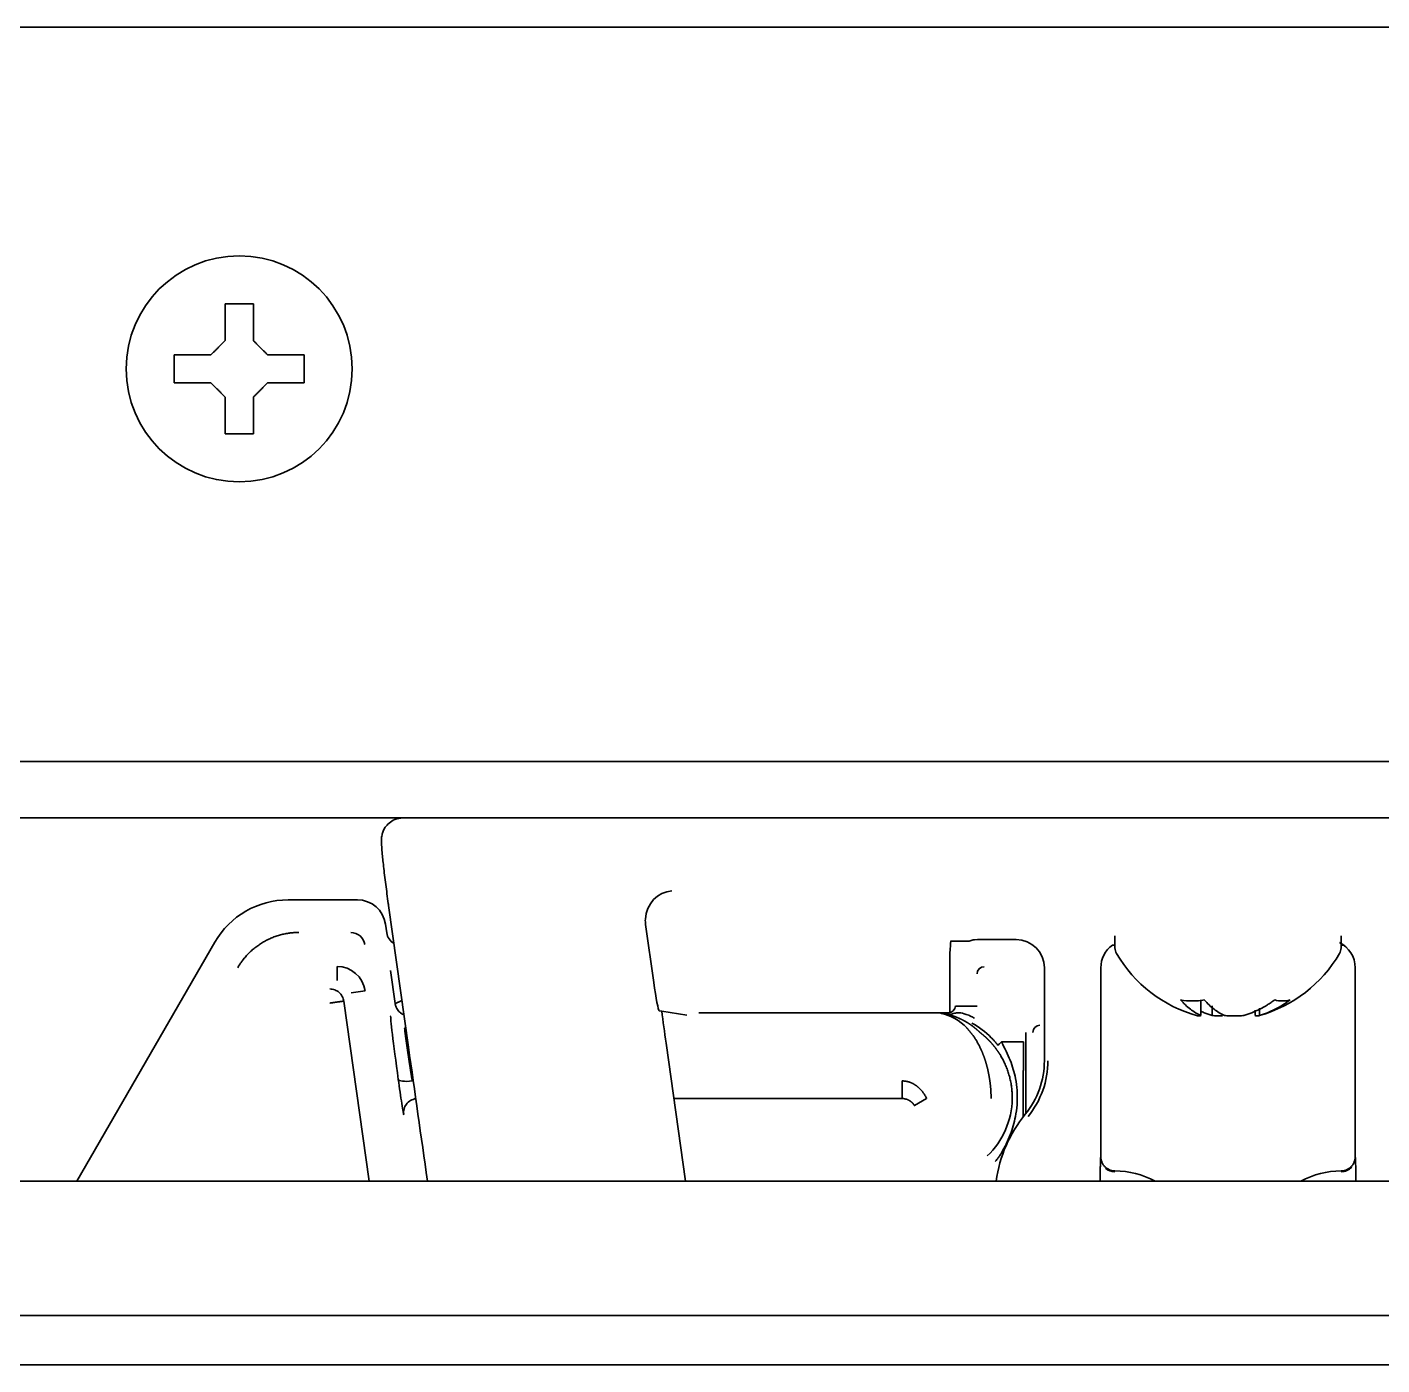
# Model space of a CAD drawing. Extents: x 53 to 4125, y 6244 to 9910.
# Drawn here: x 2681.77 to 2729.72, y 9778.39 to 9825.76 of the extents above; entities that cross this region are included whole.
import ezdxf

# ---------------------------------------------------------------- set-up
doc = ezdxf.new("R2010")
doc.units = 0
doc.header["$LTSCALE"] = 5
doc.layers.add('1', color=7, linetype='CONTINUOUS', true_color=0xffffff)
doc.layers.add('4', color=7, linetype='CONTINUOUS', true_color=0xffffff)

msp = doc.modelspace()

# ---------------------------------------------------------------- linework, layer by layer
at = {"layer": '1', "color": 7, "linetype": 'Continuous', "lineweight": 35}
for p, q in [((2412.323, 9825.759), (2766.227, 9825.759)), ((2686.975, 9813.659), (2686.975, 9814.159)), ((2691.575, 9814.159), (2691.575, 9813.659)), ((2686.975, 9813.159), (2686.975, 9813.659)), ((2691.575, 9813.659), (2691.575, 9813.159)), ((2761.995, 9799.759), (2416.556, 9799.759)), ((2414.142, 9797.759), (2764.409, 9797.759)), ((2695.068, 9797.759), (2753.483, 9797.759)), ((2725.825, 9797.759), (2725.825, 9797.759)), ((2694.562, 9794.655), (2695.266, 9789.648)), ((2703.948, 9791.934), (2703.659, 9793.991)), ((2714.468, 9793.393), (2714.617, 9793.393)), ((2715.117, 9793.401), (2715.25, 9793.446)), ((2715.75, 9793.454), (2716.775, 9793.454)), ((2720.275, 9793.583), (2720.275, 9793.159)), ((2728.275, 9793.159), (2728.275, 9793.583)), ((2714.425, 9792.41), (2714.425, 9790.864)), ((2717.775, 9789.165), (2717.775, 9792.454)), ((2719.775, 9785.759), (2719.775, 9792.454)), ((2728.775, 9792.454), (2728.775, 9785.759)), ((2704.235, 9790.919), (2704.141, 9790.934)), ((2704.235, 9790.919), (2705.117, 9790.777)), ((2723.31, 9790.764), (2723.31, 9791.314)), ((2723.712, 9790.764), (2723.712, 9791.101)), ((2725.241, 9790.764), (2725.241, 9790.951)), ((2725.386, 9790.764), (2725.386, 9791.019)), ((2705.068, 9784.904), (2704.382, 9789.786))]:
    msp.add_line(p, q, dxfattribs=at)
msp.add_circle((2689.275, 9813.659), 4, dxfattribs=at)
for centre, radius, start, end in [((2720.675, 9793.159), 0.4, 180, 210.3012), ((2724.474, 9795.379), 4.8, 210.3012, 254.4868), ((2724.076, 9795.379), 4.8, 285.765, 329.6988), ((2727.875, 9793.159), 0.4, 329.6988, 0), ((2714.775, 9789.165), 3, 320.732, 0), ((2714.775, 9789.165), 3.127, 320.732, 0), ((2720.775, 9784.259), 4.75, 140.732, 172.2043), ((2720.275, 9782.259), 3, 61.8159, 90.0009), ((2728.275, 9782.259), 3, 89.9991, 118.1841)]:
    msp.add_arc(centre, radius, start, end, dxfattribs=at)
for centre, major_axis, ratio, start_param, end_param in [((2704.591, 9794.179), (-0.353, -0.945), 0.923303, 3.526353, 5.044789), ((2704.651, 9794.127), (-0.757, 0.658), 0.996825, 0.6648, 0.853636), ((2714.478, 9792.41), (0, -1), 0.052408, 3.159046, 4.712389), ((2714.617, 9793.401), (0.5, 0), 0.017455, 4.712389, 6.230825), ((2715.75, 9793.445), (0.5, 0), 0.017455, 1.570796, 3.089233), ((2716.775, 9792.454), (0.447, 0.895), 0.99981, 5.176082, 6.746726), ((2727.775, 9792.454), (-0.447, -0.895), 0.99981, 2.03449, 3.141033), ((2720.775, 9792.454), (0.447, -0.895), 0.99981, 3.312346, 4.248696), ((2704.001, 9791.934), (0.141, -1), 0.051895, 4.705076, 6.267145), ((2704.541, 9789.786), (0.423, -3), 0.051895, 4.31774, 4.705076), ((2726.201, 9795.061), (0, 3.78), 0.546944, 3.008877, 3.141532), ((2726.201, 9795.061), (0, 3.78), 0.546944, 3.141653, 3.274309), ((2698.766, 9789.648), (13.966, -99.249), 0.03458, 4.707523, 4.755341), ((2720.262, 9785.733), (0.447, -0.223), 0.999809, 4.457285, 5.178973), ((2728.288, 9785.733), (0.447, 0.223), 0.999809, 4.245805, 5.069488)]:
    msp.add_ellipse(centre, major_axis=major_axis, ratio=ratio, start_param=start_param, end_param=end_param, dxfattribs=at)
for points in [[(2688.775, 9814.659), (2688.775, 9814.714), (2688.775, 9814.822), (2688.775, 9814.983), (2688.775, 9815.142), (2688.775, 9815.298), (2688.775, 9815.449), (2688.775, 9815.606), (2688.775, 9815.772), (2688.775, 9815.895), (2688.775, 9815.959)], [(2688.775, 9815.959), (2688.942, 9815.959), (2689.275, 9815.959), (2689.609, 9815.959), (2689.775, 9815.959)], [(2688.275, 9814.159), (2688.299, 9814.183), (2688.346, 9814.231), (2688.418, 9814.302), (2688.489, 9814.373), (2688.561, 9814.445), (2688.632, 9814.516), (2688.704, 9814.588), (2688.751, 9814.636), (2688.775, 9814.659)], [(2689.775, 9814.659), (2689.801, 9814.633), (2689.853, 9814.582), (2689.926, 9814.508), (2689.998, 9814.437), (2690.068, 9814.367), (2690.137, 9814.297), (2690.206, 9814.228), (2690.252, 9814.182), (2690.275, 9814.159)], [(2690.275, 9814.159), (2690.33, 9814.159), (2690.438, 9814.159), (2690.599, 9814.159), (2690.758, 9814.159), (2690.913, 9814.159), (2691.065, 9814.159), (2691.222, 9814.159), (2691.388, 9814.159), (2691.511, 9814.159), (2691.575, 9814.159)], [(2688.275, 9813.159), (2688.221, 9813.159), (2688.113, 9813.159), (2687.951, 9813.159), (2687.792, 9813.159), (2687.637, 9813.159), (2687.485, 9813.159), (2687.329, 9813.159), (2687.163, 9813.159), (2687.039, 9813.159), (2686.975, 9813.159)], [(2688.775, 9812.659), (2688.749, 9812.685), (2688.698, 9812.737), (2688.624, 9812.81), (2688.553, 9812.882), (2688.482, 9812.952), (2688.413, 9813.021), (2688.344, 9813.09), (2688.298, 9813.136), (2688.275, 9813.159)], [(2690.275, 9813.159), (2690.252, 9813.136), (2690.204, 9813.088), (2690.133, 9813.017), (2690.061, 9812.945), (2689.99, 9812.874), (2689.918, 9812.802), (2689.847, 9812.731), (2689.799, 9812.683), (2689.775, 9812.659)], [(2689.775, 9812.659), (2689.775, 9812.605), (2689.775, 9812.497), (2689.775, 9812.335), (2689.775, 9812.177), (2689.775, 9812.021), (2689.775, 9811.869), (2689.775, 9811.713), (2689.775, 9811.547), (2689.775, 9811.423), (2689.775, 9811.359)], [(2689.775, 9811.359), (2689.609, 9811.359), (2689.275, 9811.359), (2688.942, 9811.359), (2688.775, 9811.359)], [(2722.599, 9791.314), (2722.738, 9791.292), (2723.017, 9791.27), (2723.296, 9791.292), (2723.436, 9791.314)], [(2724.147, 9790.764), (2724.203, 9790.758), (2724.316, 9790.75), (2724.491, 9790.746), (2724.666, 9790.75), (2724.782, 9790.758), (2724.839, 9790.764)], [(2725.386, 9790.764), (2725.374, 9790.758), (2725.35, 9790.75), (2725.312, 9790.746), (2725.276, 9790.751), (2725.252, 9790.758), (2725.241, 9790.764)]]:
    msp.add_open_spline(points, degree=3, dxfattribs=at)
for points, knots in [([(2689.775, 9815.959), (2689.775, 9815.757), (2689.775, 9815.547), (2689.775, 9815.222), (2689.775, 9815.112), (2689.775, 9814.888), (2689.775, 9814.775), (2689.775, 9814.659)], [0, 0, 0, 0, 0.5, 0.5, 0.75, 0.75, 1, 1, 1, 1]), ([(2686.975, 9814.159), (2687.178, 9814.159), (2687.388, 9814.159), (2687.713, 9814.159), (2687.823, 9814.159), (2688.046, 9814.159), (2688.16, 9814.159), (2688.275, 9814.159)], [0, 0, 0, 0, 0.5, 0.5, 0.75, 0.75, 1, 1, 1, 1]), ([(2691.575, 9813.159), (2691.372, 9813.159), (2691.163, 9813.159), (2690.838, 9813.159), (2690.728, 9813.159), (2690.504, 9813.159), (2690.391, 9813.159), (2690.275, 9813.159)], [0, 0, 0, 0, 0.5, 0.5, 0.75, 0.75, 1, 1, 1, 1]), ([(2688.775, 9811.359), (2688.775, 9811.562), (2688.775, 9811.772), (2688.775, 9812.097), (2688.775, 9812.207), (2688.775, 9812.431), (2688.775, 9812.544), (2688.775, 9812.659)], [0, 0, 0, 0, 0.5, 0.5, 0.75, 0.75, 1, 1, 1, 1]), ([(2695.068, 9797.759), (2694.966, 9797.758), (2694.793, 9797.724), (2694.58, 9797.594), (2694.444, 9797.441), (2694.366, 9797.293), (2694.328, 9797.166), (2694.313, 9797.069), (2694.307, 9796.978), (2694.309, 9796.83), (2694.328, 9796.564), (2694.381, 9796.052), (2694.457, 9795.425), (2694.523, 9794.932), (2694.559, 9794.68), (2694.562, 9794.655)], [0, 0, 0, 0, 0.06518, 0.119211, 0.163603, 0.201779, 0.234086, 0.261565, 0.293271, 0.352991, 0.514502, 0.668328, 0.830548, 0.982887, 1, 1, 1, 1]), ([(2723.31, 9790.764), (2723.247, 9790.793), (2723.185, 9790.826), (2723.063, 9790.902), (2723.003, 9790.944), (2722.884, 9791.036), (2722.826, 9791.086), (2722.739, 9791.167), (2722.711, 9791.195), (2722.654, 9791.253), (2722.626, 9791.283), (2722.599, 9791.314)], [0, 0, 0, 0, 0.25, 0.25, 0.5, 0.5, 0.75, 0.75, 0.875, 0.875, 1, 1, 1, 1]), ([(2723.712, 9790.764), (2723.615, 9790.793), (2723.521, 9790.826), (2723.384, 9790.881), (2723.342, 9790.9), (2723.299, 9790.919)], [0, 0, 0, 0, 0.685724, 0.685724, 1, 1, 1, 1]), ([(2723.436, 9791.314), (2723.547, 9791.19), (2723.662, 9791.082), (2723.839, 9790.944), (2723.899, 9790.902), (2724.022, 9790.827), (2724.084, 9790.793), (2724.147, 9790.764)], [0, 0, 0, 0, 0.5, 0.5, 0.75, 0.75, 1, 1, 1, 1]), ([(2724.839, 9790.764), (2724.935, 9790.793), (2725.03, 9790.826), (2725.217, 9790.902), (2725.309, 9790.944), (2725.49, 9791.036), (2725.58, 9791.086), (2725.712, 9791.167), (2725.756, 9791.195), (2725.842, 9791.253), (2725.885, 9791.283), (2725.927, 9791.314)], [0, 0, 0, 0, 0.25, 0.25, 0.5, 0.5, 0.75, 0.75, 0.875, 0.875, 1, 1, 1, 1]), ([(2726.474, 9791.314), (2726.304, 9791.19), (2726.129, 9791.082), (2725.857, 9790.944), (2725.765, 9790.902), (2725.577, 9790.827), (2725.482, 9790.793), (2725.386, 9790.764)], [0, 0, 0, 0, 0.5, 0.5, 0.75, 0.75, 1, 1, 1, 1]), ([(2723.191, 9790.754), (2723.195, 9790.753), (2723.21, 9790.749), (2723.238, 9790.746), (2723.275, 9790.751), (2723.298, 9790.758), (2723.31, 9790.764)], [0, 0, 0, 0, 0.080389, 0.386926, 0.693463, 1, 1, 1, 1]), ([(2724.081, 9790.748), (2724.074, 9790.748), (2724.008, 9790.747), (2723.884, 9790.75), (2723.769, 9790.758), (2723.712, 9790.764)], [0, 0, 0, 0, 0.056131, 0.528065, 1, 1, 1, 1]), ([(2719.754, 9784.904), (2719.754, 9784.912), (2719.754, 9784.919), (2719.754, 9784.943), (2719.754, 9784.959), (2719.754, 9784.99), (2719.754, 9785.037), (2719.754, 9785.113), (2719.754, 9785.171), (2719.755, 9785.214), (2719.755, 9785.229), (2719.755, 9785.257), (2719.755, 9785.27), (2719.755, 9785.338), (2719.756, 9785.388), (2719.756, 9785.457), (2719.756, 9785.479), (2719.757, 9785.521), (2719.757, 9785.541), (2719.758, 9785.595), (2719.758, 9785.626), (2719.759, 9785.665), (2719.759, 9785.676), (2719.76, 9785.696), (2719.76, 9785.704), (2719.761, 9785.724), (2719.761, 9785.732), (2719.762, 9785.733)], [0, 0, 0, 0, 0.016595, 0.016595, 0.051717, 0.051717, 0.086838, 0.157081, 0.227325, 0.227325, 0.262446, 0.262446, 0.297568, 0.297568, 0.438054, 0.438054, 0.508297, 0.508297, 0.578541, 0.578541, 0.719027, 0.719027, 0.78927, 0.78927, 0.859514, 0.859514, 1, 1, 1, 1]), ([(2719.775, 9785.759), (2719.775, 9785.726), (2719.778, 9785.694), (2719.788, 9785.646), (2719.792, 9785.63), (2719.801, 9785.599), (2719.807, 9785.583), (2719.826, 9785.538), (2719.841, 9785.509), (2719.868, 9785.468), (2719.878, 9785.455), (2719.899, 9785.43), (2719.91, 9785.417), (2719.945, 9785.383), (2719.97, 9785.362), (2720.011, 9785.335), (2720.025, 9785.326), (2720.054, 9785.311), (2720.083, 9785.297), (2720.114, 9785.286), (2720.145, 9785.276), (2720.161, 9785.272), (2720.21, 9785.263), (2720.242, 9785.259), (2720.275, 9785.259)], [0, 0, 0, 0, 0.125, 0.125, 0.1875, 0.1875, 0.25, 0.25, 0.375, 0.375, 0.4375, 0.4375, 0.5, 0.5, 0.625, 0.625, 0.6875, 0.6875, 0.75, 0.8125, 0.8125, 0.875, 0.875, 1, 1, 1, 1]), ([(2728.275, 9785.259), (2728.308, 9785.259), (2728.341, 9785.263), (2728.389, 9785.272), (2728.405, 9785.276), (2728.436, 9785.286), (2728.452, 9785.291), (2728.497, 9785.31), (2728.526, 9785.325), (2728.566, 9785.352), (2728.58, 9785.362), (2728.605, 9785.383), (2728.617, 9785.394), (2728.652, 9785.429), (2728.672, 9785.454), (2728.7, 9785.495), (2728.708, 9785.509), (2728.724, 9785.538), (2728.738, 9785.567), (2728.749, 9785.598), (2728.758, 9785.629), (2728.762, 9785.645), (2728.772, 9785.694), (2728.775, 9785.726), (2728.775, 9785.759)], [0, 0, 0, 0, 0.125, 0.125, 0.1875, 0.1875, 0.25, 0.25, 0.375, 0.375, 0.4375, 0.4375, 0.5, 0.5, 0.625, 0.625, 0.6875, 0.6875, 0.75, 0.8125, 0.8125, 0.875, 0.875, 1, 1, 1, 1]), ([(2728.788, 9785.733), (2728.789, 9785.732), (2728.79, 9785.724), (2728.79, 9785.707), (2728.79, 9785.703), (2728.791, 9785.695), (2728.791, 9785.681), (2728.792, 9785.653), (2728.792, 9785.625), (2728.793, 9785.601), (2728.793, 9785.593), (2728.793, 9785.576), (2728.793, 9785.567), (2728.794, 9785.521), (2728.794, 9785.48), (2728.795, 9785.411), (2728.795, 9785.386), (2728.795, 9785.336), (2728.795, 9785.309), (2728.796, 9785.229), (2728.796, 9785.172), (2728.796, 9785.082), (2728.797, 9785.051), (2728.797, 9784.989), (2728.797, 9784.957), (2728.797, 9784.919), (2728.797, 9784.913), (2728.797, 9784.906)], [0, 0, 0, 0, 0.140793, 0.140793, 0.175991, 0.175991, 0.21119, 0.281586, 0.351983, 0.351983, 0.387181, 0.387181, 0.422379, 0.422379, 0.563172, 0.563172, 0.633569, 0.633569, 0.703965, 0.703965, 0.844758, 0.844758, 0.915155, 0.915155, 0.985551, 0.985551, 1, 1, 1, 1])]:
    msp.add_open_spline(points, degree=3, knots=knots, dxfattribs=at)
at = {"layer": '4', "color": 7, "linetype": 'Continuous', "lineweight": 35}
for p, q in [((2693.461, 9794.859), (2691.006, 9794.859)), ((2694.451, 9793.998), (2694.495, 9793.69)), ((2688.41, 9793.36), (2683.527, 9784.904)), ((2720.275, 9793.259), (2720.183, 9793.259)), ((2728.368, 9793.259), (2728.275, 9793.259)), ((2692.738, 9792.001), (2692.738, 9792.501)), ((2694.794, 9791.185), (2694.63, 9792.352)), ((2693.233, 9791.57), (2693.728, 9791.64)), ((2693.87, 9784.904), (2692.975, 9791.273)), ((2714.644, 9791.091), (2715.393, 9791.091)), ((2714.375, 9790.859), (2705.547, 9790.859)), ((2714.394, 9790.841), (2714.394, 9790.811)), ((2717.117, 9787.289), (2717.117, 9790.167)), ((2717.037, 9789.83), (2716.255, 9789.83)), ((2712.739, 9787.823), (2712.739, 9788.447)), ((2712.739, 9787.823), (2704.658, 9787.823)), ((2713.173, 9787.575), (2713.606, 9787.825)), ((2716.252, 9785.889), (2716.314, 9785.889)), ((2891.525, 9784.904), (2623.431, 9784.904)), ((2287.01, 9780.143), (2891.541, 9780.143)), ((2285.043, 9778.393), (2893.507, 9778.393))]:
    msp.add_line(p, q, dxfattribs=at)
for centre, radius, start, end in [((2692.738, 9791.501), 1, 7.9978, 90.0022), ((2713.775, 9787.859), 2.998, 44.9854, 61.5184), ((2713.775, 9787.859), 2.862, 313.7499, 359.076)]:
    msp.add_arc(centre, radius, start, end, dxfattribs=at)
for centre, major_axis, ratio, start_param, end_param in [((2691.008, 9791.857), (1.501, -2.6), 0.999188, 2.618346, 3.66484), ((2693.461, 9793.859), (0.342, 0.94), 0.99931, 5.201587, 6.632249), ((2693.222, 9793.204), (-0.171, -0.47), 0.99931, 2.059994, 3.490656), ((2694.99, 9793.76), (0.171, 0.47), 0.99931, 2.059994, 2.990215), ((2715.643, 9792.241), (0.177, -0.177), 0.998783, 2.356803, 3.926382), ((2714.375, 9791.109), (0.177, -0.177), 0.998783, 5.498396, 7.067974), ((2695.06, 9787.756), (0.422, -3), 0.017285, 3.174069, 4.458518), ((2713.775, 9789.062), (0, -1.812), 0.96827, 2.341391, 2.951684), ((2714.289, 9791.023), (-0.033, -0.197), 0.640804, 0.011372, 0.258928), ((2714.394, 9791.003), (-0.04, -0.196), 0.561653, 0.010547, 0.345884), ((2717.617, 9790.167), (-0.177, 0.177), 0.998783, 5.498396, 7.067974), ((2694.956, 9788.253), (0.141, -1), 0.017285, 4.458518, 6.263302), ((2695.399, 9788.572), (0.495, 0.067), 0.246669, 3.159603, 4.678851), ((2695.591, 9787.323), (0.328, 0.377), 0.999646, 0.850428, 2.425832)]:
    msp.add_ellipse(centre, major_axis=major_axis, ratio=ratio, start_param=start_param, end_param=end_param, dxfattribs=at)
msp.add_open_spline([(2691.385, 9793.704), (2691.056, 9793.704), (2690.421, 9793.534), (2689.851, 9793.205), (2689.386, 9792.74), (2689.221, 9792.455)], degree=2, dxfattribs=at)
for points, degree, knots in [([(2692.479, 9791.704), (2692.539, 9791.704), (2692.599, 9791.693), (2692.71, 9791.651), (2692.762, 9791.62), (2692.852, 9791.542), (2692.89, 9791.495), (2692.947, 9791.39), (2692.966, 9791.332), (2692.975, 9791.273)], 3, [0, 0, 0, 0, 0.25, 0.25, 0.5, 0.5, 0.75, 0.75, 1, 1, 1, 1]), ([(2692.479, 9791.204), (2692.483, 9791.204), (2692.49, 9791.205), (2692.5, 9791.207), (2692.511, 9791.208), (2692.521, 9791.21), (2692.531, 9791.211), (2692.541, 9791.212), (2692.551, 9791.214), (2692.56, 9791.215), (2692.57, 9791.217), (2692.579, 9791.218), (2692.588, 9791.219), (2692.597, 9791.221), (2692.606, 9791.222), (2692.614, 9791.223), (2692.623, 9791.224), (2692.631, 9791.226), (2692.639, 9791.227), (2692.647, 9791.228), (2692.655, 9791.229), (2692.663, 9791.23), (2692.67, 9791.231), (2692.677, 9791.232), (2692.685, 9791.233), (2692.692, 9791.234), (2692.698, 9791.235), (2692.705, 9791.236), (2692.712, 9791.237), (2692.718, 9791.238), (2692.724, 9791.239), (2692.73, 9791.24), (2692.736, 9791.24), (2692.742, 9791.241), (2692.747, 9791.242), (2692.753, 9791.243), (2692.758, 9791.243), (2692.763, 9791.244), (2692.768, 9791.245), (2692.773, 9791.245), (2692.778, 9791.246), (2692.782, 9791.247), (2692.787, 9791.247), (2692.791, 9791.248), (2692.795, 9791.248), (2692.799, 9791.249), (2692.803, 9791.249), (2692.807, 9791.25), (2692.81, 9791.25), (2692.814, 9791.251), (2692.817, 9791.251), (2692.821, 9791.252), (2692.824, 9791.252), (2692.827, 9791.252), (2692.84, 9791.254), (2692.862, 9791.257), (2692.888, 9791.261), (2692.909, 9791.264), (2692.925, 9791.266), (2692.936, 9791.268), (2692.944, 9791.269), (2692.95, 9791.271), (2692.955, 9791.272), (2692.959, 9791.273), (2692.963, 9791.274), (2692.965, 9791.275), (2692.968, 9791.275), (2692.97, 9791.275), (2692.971, 9791.275), (2692.972, 9791.275), (2692.973, 9791.274), (2692.974, 9791.274), (2692.974, 9791.273), (2692.975, 9791.273), (2692.975, 9791.273)], 3, [0, 0, 0, 0, 0.013741, 0.027321, 0.04074, 0.053998, 0.067095, 0.080031, 0.092806, 0.105419, 0.117871, 0.130162, 0.142291, 0.154258, 0.166064, 0.177708, 0.189191, 0.200511, 0.21167, 0.222667, 0.233501, 0.244174, 0.254685, 0.265034, 0.275221, 0.285246, 0.295109, 0.30481, 0.314349, 0.323726, 0.332941, 0.341994, 0.350885, 0.359614, 0.368181, 0.376586, 0.384829, 0.39291, 0.400829, 0.408587, 0.416183, 0.423617, 0.430889, 0.438, 0.444949, 0.451737, 0.458363, 0.464828, 0.471131, 0.477273, 0.483254, 0.489074, 0.494733, 0.500231, 0.505568, 0.568672, 0.625531, 0.676124, 0.720446, 0.758519, 0.783246, 0.806818, 0.829216, 0.85041, 0.870377, 0.889099, 0.906574, 0.92282, 0.937884, 0.951854, 0.964863, 0.977105, 0.988845, 1, 1, 1, 1]), ([(2694.794, 9791.186), (2694.794, 9791.186), (2694.795, 9791.186), (2694.796, 9791.186), (2694.797, 9791.187), (2694.798, 9791.187), (2694.799, 9791.188), (2694.801, 9791.189), (2694.803, 9791.19), (2694.806, 9791.191), (2694.808, 9791.192), (2694.811, 9791.193), (2694.814, 9791.195), (2694.817, 9791.196), (2694.821, 9791.198), (2694.824, 9791.199), (2694.828, 9791.201), (2694.833, 9791.203), (2694.837, 9791.205), (2694.842, 9791.207), (2694.847, 9791.21), (2694.852, 9791.212), (2694.858, 9791.214), (2694.864, 9791.217), (2694.87, 9791.22), (2694.876, 9791.223), (2694.883, 9791.226), (2694.889, 9791.229), (2694.897, 9791.232), (2694.904, 9791.235), (2694.912, 9791.238), (2694.919, 9791.242), (2694.927, 9791.246), (2694.936, 9791.249), (2694.944, 9791.253), (2694.953, 9791.257), (2694.962, 9791.261), (2694.972, 9791.265), (2694.981, 9791.27), (2694.991, 9791.274), (2695.001, 9791.278), (2695.011, 9791.283), (2695.021, 9791.287), (2695.028, 9791.29), (2695.032, 9791.292), (2695.032, 9791.292)], 3, [0, 0, 0, 0, 0.02224, 0.044549, 0.066929, 0.08938, 0.111903, 0.134499, 0.157167, 0.179909, 0.202726, 0.225618, 0.248585, 0.271629, 0.294749, 0.317947, 0.341223, 0.364578, 0.388012, 0.411526, 0.43512, 0.458796, 0.482553, 0.506392, 0.530314, 0.554319, 0.578407, 0.60258, 0.626838, 0.651182, 0.675611, 0.700126, 0.724729, 0.749419, 0.774196, 0.799062, 0.824018, 0.849062, 0.874196, 0.899421, 0.924736, 0.950143, 0.973124, 0.996864, 1, 1, 1, 1]), ([(2695.104, 9790.791), (2695.052, 9790.811), (2695.003, 9790.841), (2694.916, 9790.917), (2694.878, 9790.964), (2694.821, 9791.069), (2694.802, 9791.126), (2694.794, 9791.185)], 3, [0, 0, 0, 0, 0.320291, 0.320291, 0.660146, 0.660146, 1, 1, 1, 1]), ([(2714.106, 9790.841), (2714.123, 9790.84), (2714.14, 9790.839), (2714.174, 9790.837), (2714.19, 9790.835), (2714.217, 9790.832), (2714.227, 9790.83), (2714.244, 9790.828), (2714.25, 9790.827), (2714.256, 9790.825)], 3, [0, 0, 0, 0, 0.338462, 0.338462, 0.666667, 0.666667, 0.871795, 0.871795, 1, 1, 1, 1]), ([(2714.288, 9790.827), (2714.281, 9790.828), (2714.273, 9790.829), (2714.253, 9790.831), (2714.24, 9790.833), (2714.208, 9790.836), (2714.188, 9790.837), (2714.148, 9790.84), (2714.127, 9790.84), (2714.106, 9790.841)], 3, [0, 0, 0, 0, 0.128205, 0.128205, 0.333333, 0.333333, 0.661538, 0.661538, 1, 1, 1, 1]), ([(2714.257, 9790.825), (2714.267, 9790.824), (2714.278, 9790.822), (2714.3, 9790.818), (2714.311, 9790.816), (2714.328, 9790.812), (2714.335, 9790.811), (2714.347, 9790.809), (2714.351, 9790.808), (2714.355, 9790.807)], 3, [0, 0, 0, 0, 0.338462, 0.338462, 0.666667, 0.666667, 0.871795, 0.871795, 1, 1, 1, 1]), ([(2714.257, 9790.825), (2714.26, 9790.825), (2714.267, 9790.823), (2714.278, 9790.821), (2714.288, 9790.819), (2714.299, 9790.816), (2714.309, 9790.814), (2714.32, 9790.812), (2714.33, 9790.809), (2714.341, 9790.807), (2714.352, 9790.804), (2714.362, 9790.801), (2714.373, 9790.799), (2714.383, 9790.796), (2714.394, 9790.793), (2714.405, 9790.79), (2714.415, 9790.788), (2714.426, 9790.785), (2714.437, 9790.782), (2714.447, 9790.779), (2714.458, 9790.775), (2714.468, 9790.772), (2714.479, 9790.769), (2714.49, 9790.766), (2714.5, 9790.762), (2714.511, 9790.759), (2714.522, 9790.756), (2714.532, 9790.752), (2714.543, 9790.749), (2714.554, 9790.745), (2714.564, 9790.741), (2714.575, 9790.738), (2714.586, 9790.734), (2714.596, 9790.73), (2714.607, 9790.726), (2714.618, 9790.722), (2714.628, 9790.718), (2714.639, 9790.714), (2714.649, 9790.71), (2714.66, 9790.706), (2714.671, 9790.702), (2714.681, 9790.697), (2714.692, 9790.693), (2714.703, 9790.689), (2714.713, 9790.684), (2714.724, 9790.68), (2714.734, 9790.675), (2714.745, 9790.671), (2714.756, 9790.666), (2714.766, 9790.661), (2714.777, 9790.656), (2714.787, 9790.652), (2714.798, 9790.647), (2714.809, 9790.642), (2714.819, 9790.637), (2714.83, 9790.632), (2714.84, 9790.627), (2714.851, 9790.621), (2714.861, 9790.616), (2714.872, 9790.611), (2714.882, 9790.606), (2714.893, 9790.6), (2714.903, 9790.595), (2714.914, 9790.589), (2714.924, 9790.584), (2714.935, 9790.578), (2714.945, 9790.572), (2714.955, 9790.566), (2714.966, 9790.561), (2714.976, 9790.555), (2714.987, 9790.549), (2714.997, 9790.543), (2715.007, 9790.537), (2715.018, 9790.531), (2715.028, 9790.525), (2715.038, 9790.518), (2715.048, 9790.512), (2715.059, 9790.506), (2715.069, 9790.499), (2715.079, 9790.493), (2715.089, 9790.486), (2715.1, 9790.48), (2715.11, 9790.473), (2715.12, 9790.466), (2715.13, 9790.46), (2715.14, 9790.453), (2715.15, 9790.446), (2715.16, 9790.439), (2715.17, 9790.432), (2715.18, 9790.425), (2715.19, 9790.418), (2715.2, 9790.411), (2715.21, 9790.404), (2715.22, 9790.396), (2715.23, 9790.389), (2715.24, 9790.382), (2715.25, 9790.374), (2715.26, 9790.367), (2715.269, 9790.359), (2715.279, 9790.352), (2715.289, 9790.344), (2715.299, 9790.336), (2715.308, 9790.329), (2715.318, 9790.321), (2715.328, 9790.313), (2715.337, 9790.305), (2715.347, 9790.297), (2715.356, 9790.289), (2715.366, 9790.281), (2715.376, 9790.272), (2715.385, 9790.264), (2715.394, 9790.256), (2715.404, 9790.248), (2715.413, 9790.239), (2715.423, 9790.231), (2715.432, 9790.222), (2715.441, 9790.214), (2715.45, 9790.205), (2715.46, 9790.196), (2715.469, 9790.188), (2715.475, 9790.182), (2715.478, 9790.179)], 3, [0, 0, 0, 0, 0.003433, 0.006948, 0.010548, 0.01423, 0.017996, 0.021845, 0.025779, 0.029795, 0.033895, 0.03808, 0.042347, 0.046699, 0.051134, 0.055654, 0.060257, 0.064944, 0.069715, 0.074571, 0.07951, 0.084533, 0.089641, 0.094832, 0.100108, 0.105468, 0.110912, 0.11644, 0.122053, 0.127749, 0.13353, 0.139396, 0.145345, 0.151379, 0.157497, 0.1637, 0.169987, 0.176358, 0.182814, 0.189354, 0.195979, 0.202688, 0.209481, 0.216359, 0.223321, 0.230368, 0.237499, 0.244715, 0.252015, 0.259399, 0.266869, 0.274422, 0.28206, 0.289783, 0.29759, 0.305482, 0.313459, 0.321519, 0.329665, 0.337895, 0.346209, 0.354609, 0.363092, 0.371661, 0.380314, 0.389051, 0.397873, 0.40678, 0.415771, 0.424847, 0.434008, 0.443253, 0.452583, 0.461998, 0.471497, 0.48108, 0.490749, 0.500502, 0.51034, 0.520262, 0.530269, 0.540361, 0.550537, 0.560798, 0.571144, 0.581574, 0.592089, 0.602689, 0.613373, 0.624142, 0.634996, 0.645935, 0.656958, 0.668066, 0.679258, 0.690536, 0.701898, 0.713344, 0.724876, 0.736492, 0.748192, 0.759978, 0.771848, 0.783803, 0.795843, 0.807967, 0.820176, 0.83247, 0.844848, 0.857312, 0.86986, 0.882492, 0.89521, 0.908012, 0.920899, 0.933871, 0.946927, 0.960068, 0.973294, 0.986605, 1, 1, 1, 1]), ([(2714.394, 9790.811), (2714.389, 9790.812), (2714.385, 9790.813), (2714.373, 9790.815), (2714.365, 9790.816), (2714.346, 9790.819), (2714.335, 9790.82), (2714.312, 9790.824), (2714.3, 9790.825), (2714.289, 9790.827)], 3, [0, 0, 0, 0, 0.128205, 0.128205, 0.333333, 0.333333, 0.661538, 0.661538, 1, 1, 1, 1]), ([(2715.3, 9790.67), (2715.3, 9790.671), (2715.299, 9790.671), (2715.262, 9790.692), (2715.224, 9790.712), (2715.127, 9790.759), (2715.067, 9790.785), (2714.917, 9790.838), (2714.832, 9790.86), (2714.712, 9790.865), (2714.673, 9790.861), (2714.605, 9790.847), (2714.581, 9790.84), (2714.517, 9790.824), (2714.491, 9790.807), (2714.394, 9790.811)], 3, [0, 0, 0, 0, 0.002149, 0.002149, 0.130078, 0.130078, 0.334766, 0.334766, 0.662266, 0.662266, 0.831133, 0.831133, 0.915566, 0.915566, 1, 1, 1, 1]), ([(2695.132, 9790.324), (2695.132, 9790.323), (2695.131, 9790.323), (2695.131, 9790.321), (2695.131, 9790.32), (2695.131, 9790.318), (2695.13, 9790.316), (2695.13, 9790.313), (2695.13, 9790.311), (2695.13, 9790.308), (2695.13, 9790.304), (2695.131, 9790.301), (2695.131, 9790.297), (2695.131, 9790.293), (2695.131, 9790.288), (2695.132, 9790.283), (2695.132, 9790.278), (2695.132, 9790.273), (2695.133, 9790.267), (2695.133, 9790.261), (2695.134, 9790.255), (2695.135, 9790.249), (2695.135, 9790.242), (2695.136, 9790.234), (2695.137, 9790.227), (2695.138, 9790.219), (2695.139, 9790.211), (2695.14, 9790.202), (2695.141, 9790.194), (2695.142, 9790.184), (2695.143, 9790.175), (2695.144, 9790.165), (2695.145, 9790.155), (2695.147, 9790.145), (2695.148, 9790.134), (2695.15, 9790.123), (2695.151, 9790.111), (2695.153, 9790.1), (2695.154, 9790.088), (2695.156, 9790.075), (2695.157, 9790.062), (2695.159, 9790.049), (2695.161, 9790.036), (2695.163, 9790.022), (2695.165, 9790.008), (2695.167, 9789.994), (2695.169, 9789.979), (2695.171, 9789.964), (2695.173, 9789.949), (2695.175, 9789.933), (2695.177, 9789.917), (2695.18, 9789.9), (2695.182, 9789.883), (2695.184, 9789.866), (2695.187, 9789.849), (2695.189, 9789.831), (2695.192, 9789.813), (2695.194, 9789.795), (2695.197, 9789.776), (2695.2, 9789.757), (2695.203, 9789.737), (2695.205, 9789.718), (2695.208, 9789.697), (2695.211, 9789.677), (2695.214, 9789.656), (2695.217, 9789.635), (2695.22, 9789.614), (2695.223, 9789.592), (2695.227, 9789.57), (2695.23, 9789.548), (2695.233, 9789.525), (2695.237, 9789.502), (2695.24, 9789.478), (2695.243, 9789.455), (2695.247, 9789.431), (2695.25, 9789.407), (2695.254, 9789.382), (2695.258, 9789.357), (2695.262, 9789.332), (2695.265, 9789.306), (2695.269, 9789.28), (2695.273, 9789.254), (2695.277, 9789.228), (2695.281, 9789.201), (2695.285, 9789.174), (2695.289, 9789.147), (2695.293, 9789.119), (2695.298, 9789.091), (2695.302, 9789.063), (2695.306, 9789.035), (2695.311, 9789.006), (2695.315, 9788.977), (2695.32, 9788.948), (2695.324, 9788.918), (2695.329, 9788.889), (2695.333, 9788.859), (2695.338, 9788.828), (2695.343, 9788.798), (2695.348, 9788.767), (2695.353, 9788.736), (2695.357, 9788.705), (2695.362, 9788.673), (2695.368, 9788.642), (2695.373, 9788.61), (2695.378, 9788.578), (2695.383, 9788.545), (2695.388, 9788.513), (2695.394, 9788.48), (2695.397, 9788.458), (2695.399, 9788.447)], 3, [0, 0, 0, 0, 0.008053, 0.016128, 0.024228, 0.03235, 0.040497, 0.048666, 0.05686, 0.065077, 0.073317, 0.081581, 0.089869, 0.098181, 0.106516, 0.114875, 0.123258, 0.131665, 0.140096, 0.14855, 0.157029, 0.165531, 0.174058, 0.182608, 0.191183, 0.199782, 0.208405, 0.217052, 0.225723, 0.234418, 0.243138, 0.251882, 0.26065, 0.269443, 0.27826, 0.287101, 0.295967, 0.304857, 0.313772, 0.322711, 0.331675, 0.340663, 0.349676, 0.358713, 0.367775, 0.376862, 0.385973, 0.395109, 0.40427, 0.413456, 0.422666, 0.431901, 0.441161, 0.450446, 0.459755, 0.46909, 0.47845, 0.487834, 0.497243, 0.506678, 0.516137, 0.525622, 0.535131, 0.544666, 0.554225, 0.56381, 0.57342, 0.583055, 0.592715, 0.602401, 0.612111, 0.621847, 0.631608, 0.641395, 0.651207, 0.661044, 0.670906, 0.680794, 0.690707, 0.700646, 0.71061, 0.7206, 0.730615, 0.740655, 0.750721, 0.760812, 0.770929, 0.781072, 0.79124, 0.801434, 0.811653, 0.821898, 0.832169, 0.842465, 0.852787, 0.863135, 0.873508, 0.883907, 0.894332, 0.904782, 0.915259, 0.925761, 0.936289, 0.946843, 0.957422, 0.968028, 0.978659, 0.989317, 1, 1, 1, 1]), ([(2715.888, 9787.825), (2715.888, 9787.833), (2715.888, 9787.847), (2715.888, 9787.87), (2715.888, 9787.892), (2715.887, 9787.914), (2715.887, 9787.937), (2715.887, 9787.959), (2715.886, 9787.982), (2715.885, 9788.005), (2715.884, 9788.028), (2715.883, 9788.05), (2715.882, 9788.073), (2715.881, 9788.096), (2715.879, 9788.12), (2715.878, 9788.143), (2715.876, 9788.166), (2715.874, 9788.189), (2715.872, 9788.213), (2715.87, 9788.236), (2715.868, 9788.26), (2715.866, 9788.284), (2715.863, 9788.307), (2715.86, 9788.331), (2715.858, 9788.355), (2715.855, 9788.378), (2715.852, 9788.402), (2715.848, 9788.426), (2715.845, 9788.45), (2715.842, 9788.474), (2715.838, 9788.498), (2715.834, 9788.522), (2715.83, 9788.546), (2715.826, 9788.57), (2715.822, 9788.594), (2715.818, 9788.619), (2715.814, 9788.643), (2715.809, 9788.667), (2715.804, 9788.691), (2715.8, 9788.715), (2715.795, 9788.739), (2715.79, 9788.763), (2715.784, 9788.787), (2715.779, 9788.812), (2715.773, 9788.836), (2715.768, 9788.86), (2715.762, 9788.884), (2715.756, 9788.908), (2715.75, 9788.932), (2715.744, 9788.956), (2715.738, 9788.98), (2715.731, 9789.004), (2715.725, 9789.027), (2715.718, 9789.051), (2715.711, 9789.075), (2715.704, 9789.098), (2715.697, 9789.122), (2715.69, 9789.146), (2715.683, 9789.169), (2715.675, 9789.192), (2715.667, 9789.216), (2715.66, 9789.239), (2715.652, 9789.262), (2715.644, 9789.285), (2715.635, 9789.308), (2715.627, 9789.33), (2715.619, 9789.353), (2715.61, 9789.376), (2715.601, 9789.398), (2715.593, 9789.42), (2715.584, 9789.442), (2715.574, 9789.464), (2715.565, 9789.486), (2715.556, 9789.508), (2715.546, 9789.529), (2715.537, 9789.551), (2715.523, 9789.58), (2715.506, 9789.616), (2715.485, 9789.659), (2715.464, 9789.701), (2715.443, 9789.741), (2715.422, 9789.781), (2715.401, 9789.819), (2715.38, 9789.856), (2715.359, 9789.892), (2715.338, 9789.926), (2715.317, 9789.959), (2715.296, 9789.991), (2715.275, 9790.022), (2715.254, 9790.051), (2715.233, 9790.078), (2715.214, 9790.101), (2715.199, 9790.12), (2715.187, 9790.134), (2715.175, 9790.148), (2715.164, 9790.162), (2715.153, 9790.175), (2715.143, 9790.188), (2715.133, 9790.2), (2715.124, 9790.211), (2715.115, 9790.222), (2715.106, 9790.232), (2715.098, 9790.242), (2715.091, 9790.252), (2715.084, 9790.26), (2715.077, 9790.268), (2715.071, 9790.276), (2715.065, 9790.283), (2715.06, 9790.29), (2715.055, 9790.296), (2715.051, 9790.301), (2715.047, 9790.306), (2715.044, 9790.31), (2715.041, 9790.314), (2715.039, 9790.317), (2715.037, 9790.32), (2715.035, 9790.322), (2715.034, 9790.323), (2715.034, 9790.324)], 3, [0, 0, 0, 0, 0.005589, 0.011202, 0.016841, 0.022506, 0.028196, 0.033912, 0.039654, 0.045422, 0.051217, 0.057038, 0.062886, 0.068761, 0.074664, 0.080593, 0.086551, 0.092536, 0.098549, 0.104589, 0.110659, 0.116756, 0.122882, 0.129037, 0.135221, 0.141433, 0.147675, 0.153946, 0.160247, 0.166577, 0.172938, 0.179328, 0.185748, 0.192198, 0.198678, 0.205189, 0.211731, 0.218304, 0.224907, 0.231541, 0.238206, 0.244903, 0.251631, 0.25839, 0.265181, 0.272004, 0.278859, 0.285745, 0.292664, 0.299615, 0.306598, 0.313613, 0.320661, 0.327742, 0.334855, 0.342001, 0.34918, 0.356392, 0.363637, 0.370915, 0.378227, 0.385572, 0.39295, 0.400362, 0.407808, 0.415288, 0.422801, 0.430348, 0.437929, 0.445545, 0.453194, 0.460878, 0.468596, 0.476349, 0.484136, 0.491958, 0.499814, 0.516433, 0.533053, 0.549676, 0.566301, 0.582928, 0.599558, 0.616189, 0.632823, 0.649458, 0.666096, 0.682736, 0.699379, 0.716023, 0.732669, 0.749318, 0.759329, 0.7693, 0.779232, 0.789127, 0.798987, 0.808811, 0.818602, 0.82836, 0.838087, 0.847785, 0.857454, 0.867096, 0.876713, 0.886305, 0.895874, 0.905421, 0.914947, 0.924455, 0.933945, 0.943419, 0.952878, 0.962323, 0.971757, 0.98118, 0.990594, 1, 1, 1, 1]), ([(2715.478, 9790.179), (2715.478, 9790.179), (2715.478, 9790.178), (2715.479, 9790.177), (2715.481, 9790.176), (2715.482, 9790.175), (2715.483, 9790.174), (2715.485, 9790.173), (2715.487, 9790.171), (2715.489, 9790.17), (2715.491, 9790.168), (2715.493, 9790.166), (2715.496, 9790.164), (2715.498, 9790.162), (2715.501, 9790.16), (2715.504, 9790.157), (2715.507, 9790.155), (2715.51, 9790.152), (2715.514, 9790.149), (2715.518, 9790.146), (2715.522, 9790.143), (2715.526, 9790.14), (2715.53, 9790.137), (2715.534, 9790.133), (2715.539, 9790.129), (2715.543, 9790.126), (2715.548, 9790.122), (2715.553, 9790.118), (2715.558, 9790.113), (2715.564, 9790.109), (2715.569, 9790.104), (2715.575, 9790.1), (2715.58, 9790.095), (2715.586, 9790.09), (2715.593, 9790.085), (2715.599, 9790.08), (2715.605, 9790.074), (2715.612, 9790.069), (2715.619, 9790.063), (2715.625, 9790.057), (2715.632, 9790.051), (2715.64, 9790.045), (2715.647, 9790.038), (2715.654, 9790.032), (2715.662, 9790.025), (2715.67, 9790.018), (2715.677, 9790.011), (2715.685, 9790.004), (2715.694, 9789.996), (2715.702, 9789.989), (2715.71, 9789.981), (2715.719, 9789.973), (2715.727, 9789.965), (2715.736, 9789.956), (2715.745, 9789.948), (2715.754, 9789.939), (2715.763, 9789.93), (2715.773, 9789.921), (2715.782, 9789.912), (2715.791, 9789.902), (2715.801, 9789.893), (2715.811, 9789.883), (2715.821, 9789.873), (2715.83, 9789.863), (2715.84, 9789.852), (2715.851, 9789.841), (2715.861, 9789.831), (2715.871, 9789.819), (2715.881, 9789.808), (2715.892, 9789.797), (2715.902, 9789.785), (2715.913, 9789.773), (2715.924, 9789.761), (2715.935, 9789.748), (2715.945, 9789.736), (2715.956, 9789.723), (2715.967, 9789.71), (2715.978, 9789.696), (2715.989, 9789.683), (2716.001, 9789.669), (2716.012, 9789.655), (2716.023, 9789.641), (2716.034, 9789.626), (2716.046, 9789.611), (2716.057, 9789.596), (2716.068, 9789.581), (2716.08, 9789.566), (2716.091, 9789.55), (2716.103, 9789.534), (2716.114, 9789.518), (2716.126, 9789.501), (2716.137, 9789.484), (2716.149, 9789.467), (2716.16, 9789.45), (2716.172, 9789.432), (2716.183, 9789.415), (2716.195, 9789.396), (2716.217, 9789.36), (2716.25, 9789.305), (2716.292, 9789.231), (2716.332, 9789.154), (2716.369, 9789.076), (2716.405, 9788.997), (2716.438, 9788.916), (2716.469, 9788.834), (2716.497, 9788.75), (2716.523, 9788.665), (2716.547, 9788.579), (2716.568, 9788.492), (2716.586, 9788.404), (2716.602, 9788.315), (2716.615, 9788.226), (2716.625, 9788.135), (2716.632, 9788.044), (2716.637, 9787.952), (2716.638, 9787.882), (2716.638, 9787.836), (2716.637, 9787.821), (2716.637, 9787.813)], 3, [0, 0, 0, 0, 0.004092, 0.008184, 0.012275, 0.016366, 0.02046, 0.024556, 0.028655, 0.03276, 0.03687, 0.040986, 0.04511, 0.049243, 0.053385, 0.057537, 0.061701, 0.065877, 0.070066, 0.07427, 0.078488, 0.082722, 0.086973, 0.091242, 0.095529, 0.099836, 0.104163, 0.108511, 0.11288, 0.117273, 0.121689, 0.126129, 0.130594, 0.135085, 0.139602, 0.144147, 0.148719, 0.15332, 0.15795, 0.162611, 0.167302, 0.172024, 0.176778, 0.181565, 0.186385, 0.191239, 0.196127, 0.20105, 0.206008, 0.211002, 0.216033, 0.221101, 0.226207, 0.23135, 0.236533, 0.241754, 0.247015, 0.252315, 0.257656, 0.263038, 0.268461, 0.273926, 0.279433, 0.284983, 0.290575, 0.296211, 0.30189, 0.307613, 0.313381, 0.319193, 0.32505, 0.330953, 0.336901, 0.342896, 0.348936, 0.355023, 0.361157, 0.367338, 0.373567, 0.379844, 0.386168, 0.39254, 0.398962, 0.405431, 0.41195, 0.418518, 0.425136, 0.431803, 0.43852, 0.445287, 0.452105, 0.458973, 0.465892, 0.472862, 0.479883, 0.486955, 0.494079, 0.501254, 0.529312, 0.557137, 0.584746, 0.61216, 0.639397, 0.666477, 0.693419, 0.720243, 0.746971, 0.773623, 0.80022, 0.826782, 0.853332, 0.879889, 0.906475, 0.933112, 0.95982, 0.98662, 0.993373, 1, 1, 1, 1]), ([(2715.896, 9789.979), (2715.907, 9789.968), (2715.918, 9789.956), (2715.947, 9789.927), (2715.964, 9789.908), (2716.009, 9789.86), (2716.036, 9789.83), (2716.089, 9789.767), (2716.115, 9789.735), (2716.141, 9789.702)], 3, [0, 0, 0, 0, 0.128205, 0.128205, 0.333333, 0.333333, 0.661538, 0.661538, 1, 1, 1, 1]), ([(2716.255, 9789.83), (2716.219, 9789.8), (2716.187, 9789.771), (2716.146, 9789.725), (2716.136, 9789.708), (2716.141, 9789.702)], 3, [0, 0, 0, 0, 0.5, 0.5, 1, 1, 1, 1]), ([(2716.252, 9785.889), (2716.373, 9786.111), (2716.479, 9786.318), (2716.646, 9786.749), (2716.709, 9786.963), (2716.778, 9787.32), (2716.796, 9787.459), (2716.813, 9787.685), (2716.816, 9787.771), (2716.816, 9787.943), (2716.813, 9788.03), (2716.797, 9788.255), (2716.779, 9788.394), (2716.712, 9788.751), (2716.65, 9788.966), (2716.482, 9789.397), (2716.373, 9789.592), (2716.255, 9789.83)], 3, [0, 0, 0, 0, 0.169231, 0.169231, 0.333333, 0.333333, 0.435897, 0.435897, 0.5, 0.5, 0.564103, 0.564103, 0.666667, 0.666667, 0.830769, 0.830769, 1, 1, 1, 1]), ([(2717.037, 9789.83), (2717.037, 9789.609), (2717.035, 9789.34), (2717.034, 9789.232), (2717.033, 9789.099), (2717.032, 9789.015), (2717.029, 9788.694), (2717.029, 9788.618), (2717.028, 9788.484), (2717.027, 9788.376), (2717.025, 9788.106), (2717.025, 9787.662), (2717.027, 9787.387), (2717.027, 9787.285), (2717.028, 9787.16)], 2, [0, 0, 0, 0.18302, 0.18302, 0.27453, 0.27453, 0.366041, 0.457551, 0.457551, 0.549061, 0.549061, 0.732081, 0.915101, 0.915101, 1, 1, 1]), ([(2712.739, 9788.447), (2712.744, 9788.447), (2712.754, 9788.447), (2712.767, 9788.447), (2712.781, 9788.446), (2712.795, 9788.445), (2712.809, 9788.444), (2712.823, 9788.443), (2712.837, 9788.441), (2712.85, 9788.44), (2712.864, 9788.438), (2712.878, 9788.436), (2712.891, 9788.433), (2712.905, 9788.43), (2712.918, 9788.428), (2712.932, 9788.425), (2712.945, 9788.421), (2712.958, 9788.418), (2712.971, 9788.414), (2712.985, 9788.41), (2712.998, 9788.406), (2713.011, 9788.401), (2713.024, 9788.397), (2713.037, 9788.392), (2713.05, 9788.387), (2713.063, 9788.381), (2713.075, 9788.376), (2713.088, 9788.37), (2713.101, 9788.364), (2713.114, 9788.357), (2713.126, 9788.351), (2713.139, 9788.344), (2713.151, 9788.337), (2713.164, 9788.33), (2713.176, 9788.323), (2713.189, 9788.315), (2713.201, 9788.307), (2713.213, 9788.299), (2713.225, 9788.291), (2713.238, 9788.282), (2713.25, 9788.273), (2713.266, 9788.261), (2713.287, 9788.244), (2713.312, 9788.224), (2713.336, 9788.203), (2713.359, 9788.18), (2713.382, 9788.158), (2713.404, 9788.134), (2713.426, 9788.11), (2713.446, 9788.085), (2713.467, 9788.059), (2713.486, 9788.032), (2713.505, 9788.005), (2713.524, 9787.977), (2713.541, 9787.948), (2713.558, 9787.918), (2713.575, 9787.888), (2713.591, 9787.857), (2713.601, 9787.836), (2713.606, 9787.825)], 3, [0, 0, 0, 0, 0.012427, 0.024813, 0.037161, 0.049477, 0.061762, 0.07402, 0.086256, 0.098471, 0.110671, 0.122858, 0.135037, 0.14721, 0.159382, 0.171555, 0.183734, 0.195922, 0.208123, 0.220341, 0.232578, 0.244839, 0.257126, 0.269444, 0.281796, 0.294186, 0.306616, 0.319091, 0.331613, 0.344186, 0.356813, 0.369497, 0.382242, 0.39505, 0.407926, 0.420871, 0.433889, 0.446983, 0.460155, 0.473409, 0.486747, 0.500172, 0.528755, 0.557316, 0.585882, 0.614477, 0.643126, 0.671855, 0.700689, 0.729652, 0.758769, 0.788063, 0.817559, 0.847278, 0.877243, 0.907477, 0.938001, 0.968835, 1, 1, 1, 1]), ([(2713.173, 9787.575), (2713.172, 9787.577), (2713.169, 9787.582), (2713.164, 9787.59), (2713.159, 9787.599), (2713.153, 9787.607), (2713.147, 9787.616), (2713.14, 9787.625), (2713.133, 9787.634), (2713.126, 9787.643), (2713.118, 9787.652), (2713.109, 9787.662), (2713.1, 9787.672), (2713.09, 9787.681), (2713.08, 9787.691), (2713.069, 9787.701), (2713.057, 9787.71), (2713.045, 9787.72), (2713.032, 9787.73), (2713.019, 9787.739), (2713.005, 9787.748), (2712.986, 9787.759), (2712.964, 9787.771), (2712.939, 9787.782), (2712.913, 9787.792), (2712.889, 9787.801), (2712.865, 9787.807), (2712.842, 9787.813), (2712.819, 9787.817), (2712.798, 9787.82), (2712.777, 9787.822), (2712.758, 9787.823), (2712.746, 9787.823), (2712.739, 9787.823)], 3, [0, 0, 0, 0, 0.016745, 0.034335, 0.052777, 0.072075, 0.092233, 0.113256, 0.135147, 0.15791, 0.181547, 0.20606, 0.231452, 0.257724, 0.284879, 0.312918, 0.341843, 0.371654, 0.402354, 0.433943, 0.466422, 0.499792, 0.556279, 0.610544, 0.662591, 0.712426, 0.760055, 0.805485, 0.848725, 0.889784, 0.928674, 0.965407, 1, 1, 1, 1]), ([(2716.037, 9785.598), (2716.047, 9785.61), (2716.057, 9785.622), (2716.082, 9785.653), (2716.097, 9785.672), (2716.136, 9785.723), (2716.16, 9785.755), (2716.206, 9785.821), (2716.229, 9785.855), (2716.252, 9785.889)], 3, [0, 0, 0, 0, 0.128205, 0.128205, 0.333333, 0.333333, 0.661538, 0.661538, 1, 1, 1, 1])]:
    msp.add_open_spline(points, degree=degree, knots=knots, dxfattribs=at)
msp.add_rational_spline([(2694.794, 9791.186), (2694.835, 9790.899), (2695.104, 9790.791)], [0.999987337877, 0.821908311095, 0.9027907073], degree=2, dxfattribs=at)

doc.saveas('drawing.dxf')
